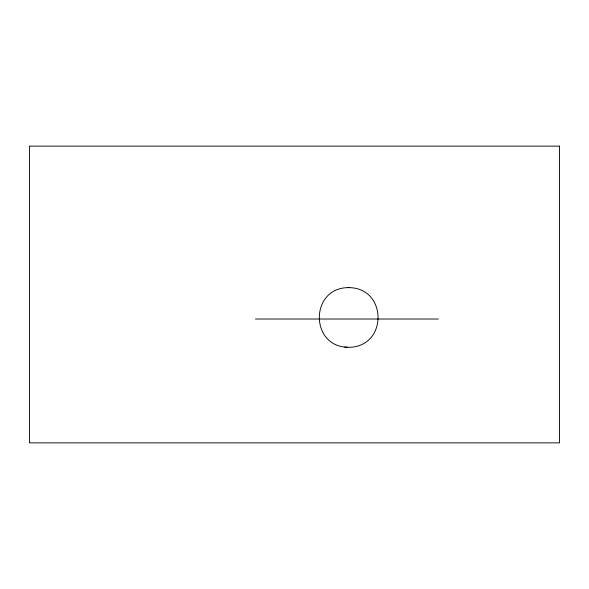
<?xml version="1.0" encoding="UTF-8"?>
<svg xmlns="http://www.w3.org/2000/svg" width="589" height="589" viewBox="0 0 589 589"><rect width="100%" height="100%" fill="white"/><g stroke="black" fill="none" stroke-linecap="round" stroke-linejoin="round"><path stroke-width="0.88" d="M349.741 287.638C309.291 286.401 309.159 348.401 349.645 347.289C387.753 346.17 387.378 288.264 349.262 287.638M347.576 347.296L344.749 347.061M347.871 287.646L347.385 287.646M255.471 319.017L438.378 319.017M559.55 146.131L29.45 146.131L29.45 442.869L559.55 442.869L559.55 146.131"/></g></svg>
